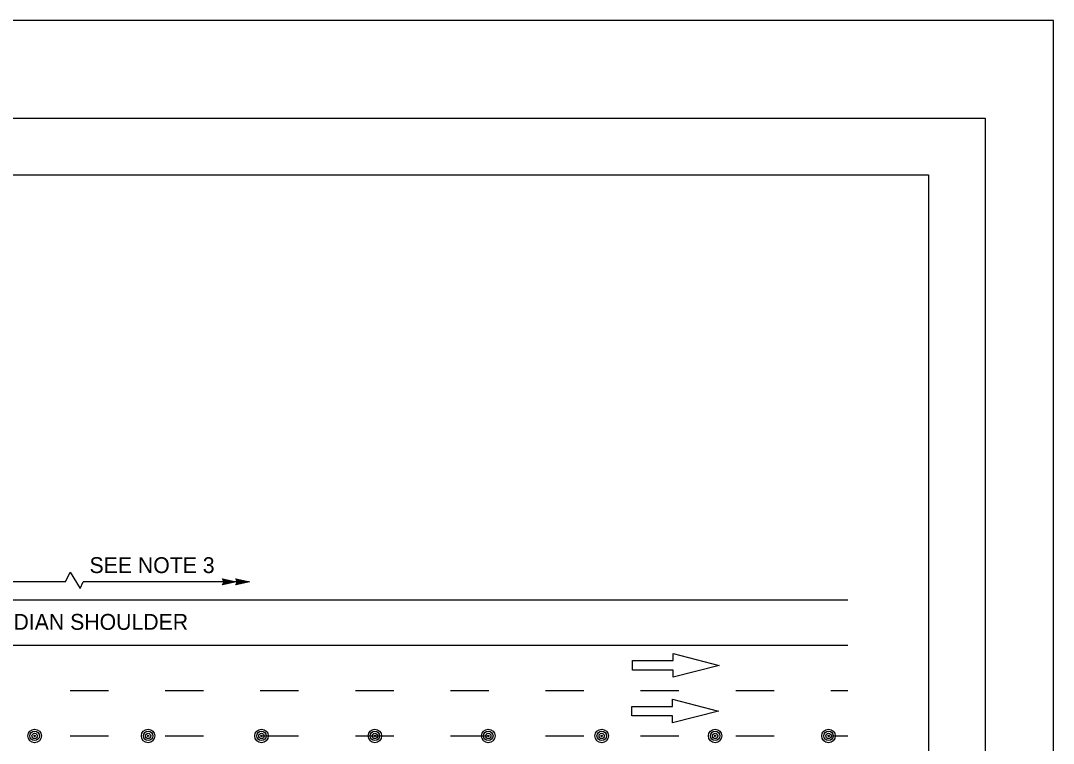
# Model space of a CAD drawing. Extents: x -893 to 867, y -474 to 712.
# Drawn here: x 411.3 to 866.5, y 393.3 to 712 of the extents above; entities that cross this region are included whole.
import ezdxf

# ---------------------------------------------------------------- set-up
doc = ezdxf.new("R2010")
doc.units = 0
for name, color, linetype in [('border_PLOTTING-ELEMENTS', 7, 'Continuous'), ('border_rw_22x34_Cut_Lines', 7, 'Continuous'), ('border_SHEET', 7, 'Continuous'), ('pp_PRESENTATION', 7, 'Continuous'), ('rd_ES', 7, 'Continuous'), ('rd_ETW', 7, 'Continuous'), ('tcd_PVMT-MARKER', 7, 'Continuous'), ('tcd_RAILING-anno', 7, 'Continuous'), ('temp_TRAFFIC-CONES', 7, 'Continuous')]:
    doc.layers.add(name, color=color, linetype=linetype)

msp = doc.modelspace()

# ---------------------------------------------------------------- linework, layer by layer
at = {"layer": 'border_PLOTTING-ELEMENTS'}
for points in [[(-893.45, -474.04), (866.55, -474.04), (866.55, 711.96), (-893.45, 711.96)], [(-863.45, 668.96), (836.55, 668.96), (836.55, -431.04), (-863.45, -431.04)]]:
    msp.add_lwpolyline(points, close=True, dxfattribs=at)
at = {"layer": 'border_rw_22x34_Cut_Lines'}
msp.add_lwpolyline([(-863.45, 668.96), (836.55, 668.96), (836.55, -431.04), (-863.45, -431.04)], close=True, dxfattribs=at)
at = {"layer": 'border_SHEET'}
for p, q in [((-813.45, 643.96), (811.55, 643.96)), ((811.55, 643.96), (811.55, -406.04))]:
    msp.add_line(p, q, dxfattribs=at)
at = {"layer": 'pp_PRESENTATION'}
for p, q in [((698.96, 429.76), (698.96, 432.85)), ((698.96, 432.85), (719.27, 427.63)), ((681.02, 427.63), (681.02, 429.76)), ((681.02, 429.76), (698.96, 429.76)), ((681.02, 425.51), (681.02, 427.63)), ((698.95, 425.51), (681.02, 425.51)), ((719.27, 427.63), (698.95, 422.42)), ((698.95, 422.42), (698.95, 425.51)), ((698.59, 409.59), (698.59, 412.69)), ((698.59, 412.69), (718.91, 407.47)), ((680.66, 407.47), (680.66, 409.59)), ((680.66, 409.59), (698.59, 409.59)), ((680.66, 405.34), (680.66, 407.47)), ((698.59, 405.34), (680.66, 405.34)), ((718.91, 407.47), (698.59, 402.25)), ((698.59, 402.25), (698.59, 405.34))]:
    msp.add_line(p, q, dxfattribs=at)
at = {"layer": 'rd_ES'}
msp.add_line((-116.48, 436.54), (775.87, 436.54), dxfattribs=at)
at = {"layer": 'rd_ETW'}
msp.add_line((-219.4, 456.54), (775.87, 456.54), dxfattribs=at)
at = {"layer": 'tcd_PVMT-MARKER'}
for p, q in [((433.06, 416.54), (449.98, 416.54)), ((474.98, 416.54), (491.9, 416.54)), ((516.9, 416.54), (533.82, 416.54)), ((558.82, 416.54), (575.74, 416.54)), ((600.74, 416.54), (617.66, 416.54)), ((642.66, 416.54), (659.58, 416.54)), ((684.58, 416.54), (701.5, 416.54)), ((726.5, 416.54), (743.42, 416.54)), ((768.42, 416.54), (775.87, 416.54)), ((433.06, 396.54), (449.98, 396.54)), ((474.98, 396.54), (491.9, 396.54)), ((516.9, 396.54), (533.82, 396.54)), ((558.82, 396.54), (575.74, 396.54)), ((600.74, 396.54), (617.66, 396.54)), ((642.66, 396.54), (659.58, 396.54)), ((684.58, 396.54), (701.5, 396.54)), ((726.5, 396.54), (743.42, 396.54)), ((768.42, 396.54), (775.87, 396.54))]:
    msp.add_line(p, q, dxfattribs=at)
at = {"layer": 'tcd_RAILING-anno'}
for p, q in [((431.05, 464.46), (-108.92, 464.46)), ((512.1, 464.46), (438.81, 464.46)), ((501.03, 464.46), (500.23, 465.8)), ((500.23, 465.8), (500.23, 465.8)), ((500.23, 465.8), (506.23, 464.46)), ((506.23, 464.46), (500.23, 463.13)), ((500.23, 463.13), (501.03, 464.46)), ((500.44, 465.45), (504.85, 464.46)), ((504.84, 464.46), (500.46, 463.49)), ((503.47, 464.46), (500.64, 463.84)), ((500.68, 465.09), (503.47, 464.46)), ((500.85, 464.74), (502.08, 464.47)), ((502.08, 464.47), (500.88, 464.2)), ((506.9, 464.46), (506.1, 465.8)), ((506.1, 465.8), (506.1, 465.8)), ((506.1, 465.8), (512.1, 464.46)), ((512.1, 464.46), (506.1, 463.13)), ((506.1, 463.13), (506.9, 464.46)), ((506.23, 464.46), (506.23, 464.46)), ((506.32, 465.45), (510.72, 464.46)), ((510.71, 464.46), (506.33, 463.49)), ((509.34, 464.46), (506.51, 463.84)), ((506.55, 465.09), (509.34, 464.46)), ((506.73, 464.74), (507.96, 464.47)), ((507.96, 464.47), (506.75, 464.2)), ((512.1, 464.46), (512.1, 464.46)), ((500.23, 463.13), (500.23, 463.13)), ((506.1, 463.13), (506.1, 463.13))]:
    msp.add_line(p, q, dxfattribs=at)
msp.add_lwpolyline([(431.05, 464.46), (433.16, 468.81), (437.54, 461.52), (438.81, 464.46)], dxfattribs=at)
at = {"layer": 'temp_TRAFFIC-CONES'}
for centre, radius in [((417.44, 396.54), 2.97), ((417.44, 396.54), 2.08), ((417.44, 396.54), 1.19), ((417.44, 396.54), 0.297), ((467.44, 396.54), 2.97), ((467.44, 396.54), 2.08), ((467.44, 396.54), 1.19), ((467.44, 396.54), 0.297), ((517.44, 396.54), 2.97), ((517.44, 396.54), 2.08), ((517.44, 396.54), 1.19), ((517.44, 396.54), 0.297), ((567.44, 396.54), 2.97), ((567.44, 396.54), 2.08), ((567.44, 396.54), 1.19), ((567.44, 396.54), 0.297), ((617.43, 396.54), 2.97), ((617.43, 396.54), 2.08), ((617.43, 396.54), 1.19), ((617.43, 396.54), 0.297), ((667.43, 396.54), 2.97), ((667.43, 396.54), 2.08), ((667.43, 396.54), 1.19), ((667.43, 396.54), 0.297), ((717.43, 396.54), 2.97), ((717.43, 396.54), 2.08), ((717.43, 396.54), 1.19), ((717.43, 396.54), 0.297), ((767.43, 396.54), 2.97), ((767.43, 396.54), 2.08), ((767.43, 396.54), 1.19), ((767.43, 396.54), 0.297)]:
    msp.add_circle(centre, radius, dxfattribs=at)

# ---------------------------------------------------------------- texts
at = {"layer": 'tcd_RAILING-anno'}
for s, p in [('SEE NOTE 3', (441.62, 468.35)), ('MEDIAN SHOULDER', (394.07, 443.34))]:
    msp.add_text(s, height=7, dxfattribs=at).set_placement(p)

doc.saveas('drawing.dxf')
